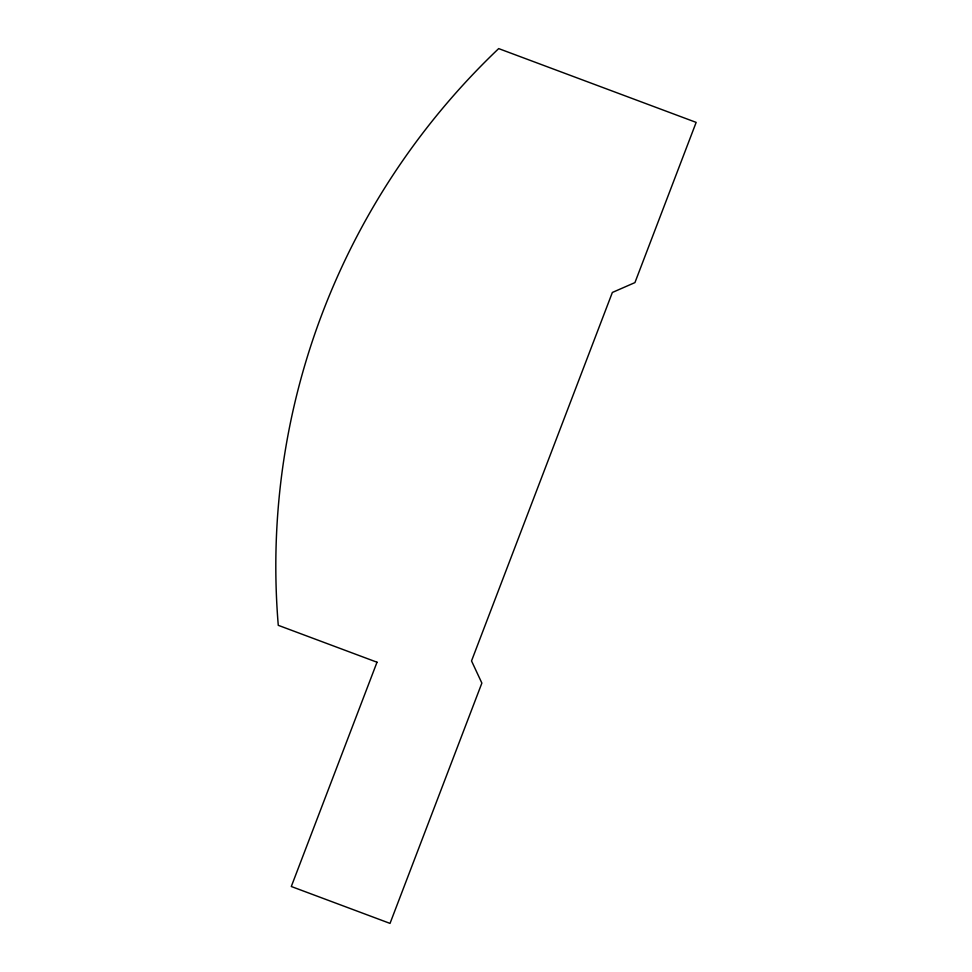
<?xml version="1.0" encoding="UTF-8"?>
<svg xmlns="http://www.w3.org/2000/svg" width="972" height="972" viewBox="0 0 972 972"><rect width="100%" height="100%" fill="white"/><g stroke="black" fill="none" stroke-linecap="round" stroke-linejoin="round"><path stroke-width="1.46" d="M377.015 662.224L291.296 886.5L390.027 923.4L481.869 683.097L471.529 660.924L612.36 292.463L634.935 282.597L696.159 122.387L498.685 48.6A747.031 728.465 12.1 0 0 278.271 625.324L377.015 662.224"/></g></svg>
